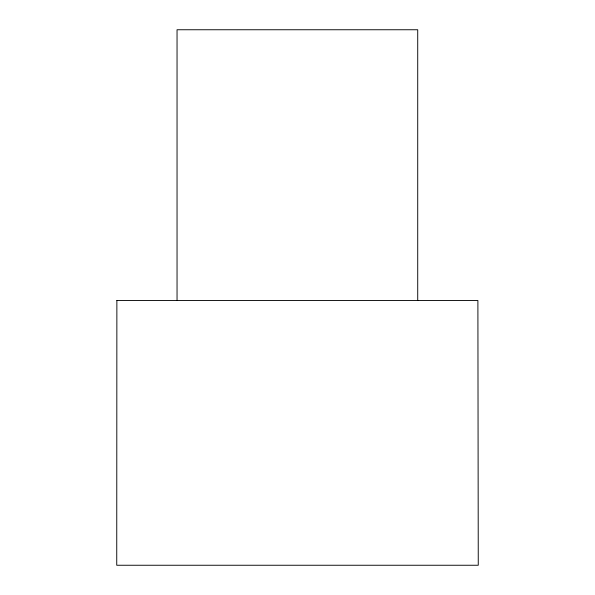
<?xml version="1.0" encoding="UTF-8"?>
<svg xmlns="http://www.w3.org/2000/svg" width="595" height="595" viewBox="0 0 595 595"><rect width="100%" height="100%" fill="white"/><g stroke="black" fill="none" stroke-linecap="round" stroke-linejoin="round"><path stroke-width="0.89" d="M417.72 300.505L417.72 29.75L177.042 29.75L177.042 300.505M116.873 300.505L116.739 565.25L478.261 565.25L477.889 300.505L116.873 300.505"/></g></svg>
